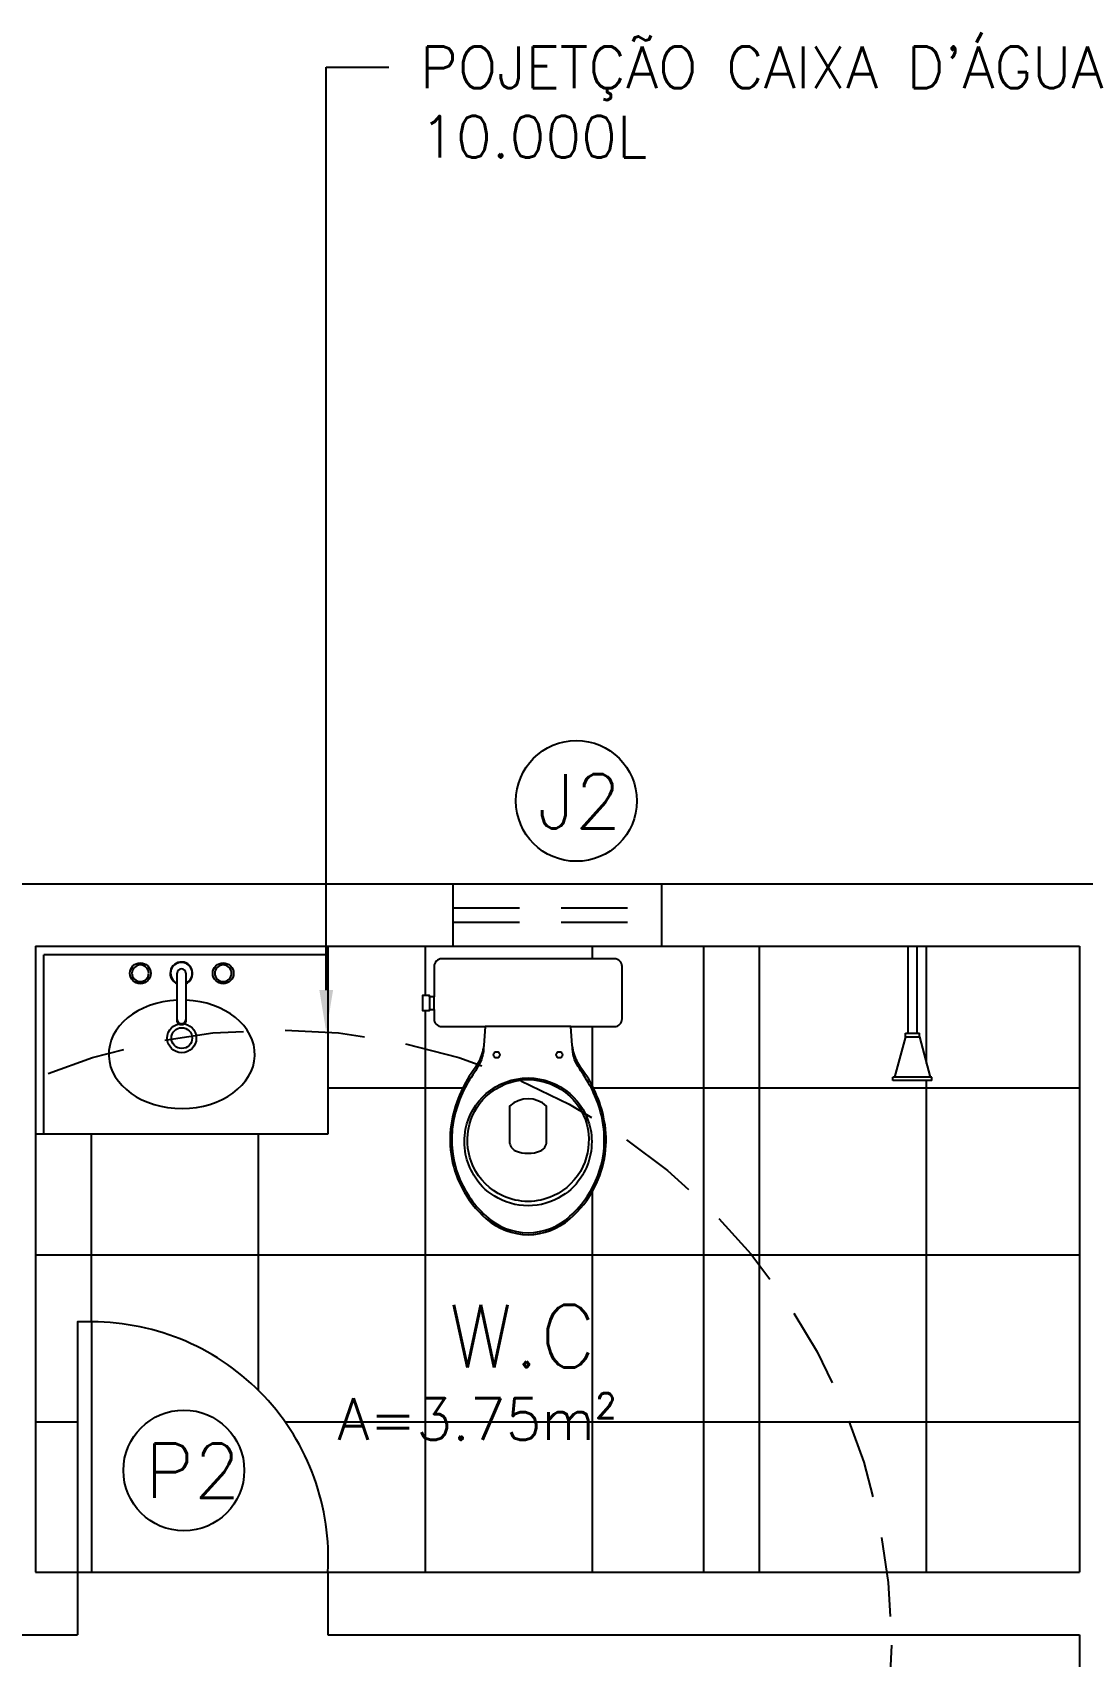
# Model space of a CAD drawing. Header units: millimetres. Extents: x 45003 to 46969, y 6653 to 6979.
# Drawn here: x 45053.859 to 45056.374, y 6719.758 to 6723.649 of the extents above; entities that cross this region are included whole.
import ezdxf
from ezdxf import colors
from ezdxf.entities.mleader import LeaderData, LeaderLine
from ezdxf.math import Vec2, Vec3

# ---------------------------------------------------------------- set-up
doc = ezdxf.new("R2010")
doc.units = ezdxf.units.MM
doc.linetypes.add('HIDDEN', pattern=[9.525, 6.35, -3.175])
for name, color, linetype in [('ARQ-ALVENARIA', 4, 'Continuous'), ('ARQ-COTAS', 30, 'Continuous'), ('ARQ-ESQ-01', 1, 'Continuous'), ('ARQ-ESQ-02', 2, 'Continuous'), ('ARQ-HACHURA', 253, 'Continuous'), ('ARQ-PENA-FINA-CINZA', 8, 'Continuous'), ('ARQ-PROJ-01', 1, 'HIDDEN'), ('ARQ-PÇ-HIDROSSAN', 7, 'Continuous'), ('ARQ-TEXTO2', 2, 'Continuous'), ('ARQ-TEXTO3', 3, 'Continuous')]:
    doc.layers.add(name, color=color, linetype=linetype)
doc.styles.add('ROMANS', font='romans.shx')
doc.styles.add('Romans_Anot', font='romans.shx')

# ---------------------------------------------------------------- blocks, each defined once
blk = doc.blocks.new('chuv-01-planta')
for p, q in [((-0.3216, -0.0467), (-0.3216, 0.0467)), ((-0.3216, 0.0467), (-0.3133, 0.0467)), ((-0.3133, -0.0467), (-0.3133, 0.0467)), ((-0.2167, 0.0167), (-0.3133, 0.0425)), ((-0.2167, 0.0167), (-0.2083, 0.0167)), ((-0.2167, 0.0167), (-0.2167, -0.0167)), ((-0.2083, 0.0167), (-0.2083, -0.0167)), ((0, 0.0106), (-0.2083, 0.0106)), ((0, 0.0106), (0, -0.0106)), ((-0.2167, -0.0167), (-0.3133, -0.0425)), ((-0.2167, -0.0167), (-0.2083, -0.0167)), ((0, -0.0106), (-0.2083, -0.0106)), ((-0.3216, -0.0467), (-0.3133, -0.0467))]:
    blk.add_line(p, q)
blk = doc.blocks.new('cx-ac-01-planta')
for points in [[(0.661, 0, 0.182004), (0.623, 0.1, 0.098298), (0.548, 0.159, 0.085166), (0.468, 0.1845, 0.08648), (0.388, 0.1825, 0.067868), (0.318, 0.1605, 0.06199), (0.261, 0.1265, -0.060779), (0.228, 0.1105, -0.023796), (0.208, 0.106), (0.1625, 0.1028), (0.1625, 0.207, 0.424217), (0.1435, 0.225), (0.121, 0.225), (0.091, 0.225), (0.018, 0.225, 0.418036), (0, 0.207), (0, 0), (0, -0.207, 0.418036), (0.018, -0.225), (0.091, -0.225), (0.091, -0.2365), (0.088, -0.2365), (0.088, -0.2525), (0.106, -0.2525), (0.124, -0.2525), (0.124, -0.2365), (0.121, -0.2365), (0.121, -0.225), (0.1435, -0.225, 0.424217), (0.1625, -0.207), (0.1625, -0.1028), (0.208, -0.106, -0.023796), (0.228, -0.1105, -0.060779), (0.261, -0.1265, 0.06199), (0.318, -0.1605, 0.067868), (0.388, -0.1825, 0.08648), (0.468, -0.1845, 0.085166), (0.548, -0.159, 0.098298), (0.623, -0.1, 0.182004)], [(0.2855, 0, -0.18052), (0.323, 0.1, -0.167158), (0.408, 0.1495, -0.1), (0.468, 0.1495, -0.096291), (0.518, 0.13, -0.13332), (0.568, 0.081, -0.150886), (0.5915, 0, -0.150886), (0.568, -0.081, -0.13332), (0.518, -0.13, -0.096291), (0.468, -0.1495, -0.1), (0.408, -0.1495, -0.167158), (0.323, -0.1, -0.18052)], [(0.2895, 0, -0.186957), (0.329, 0.1, -0.162455), (0.408, 0.143, -0.149476), (0.498, 0.1315, -0.171119), (0.568, 0.0605, -0.104122), (0.5815, 0, -0.104122), (0.568, -0.0605, -0.171119), (0.498, -0.1315, -0.149476), (0.408, -0.143, -0.162455), (0.329, -0.1, -0.186957)], [(0.46, 0.03, 0.276984), (0.438, 0.0445), (0.353, 0.0445, 0.393258), (0.353, -0.0445), (0.438, -0.0445, 0.276984), (0.46, -0.03, 0.2)]]:
    blk.add_lwpolyline(points, format="xyb", close=True)
blk.add_lwpolyline([(0.21, -0.1064, -0.148706), (0.258, -0.12, -0.01798), (0.278, -0.1325, 0.048524), (0.328, -0.16, 0.075808), (0.408, -0.1815, 0.05), (0.468, -0.1805, 0.109053), (0.568, -0.142, 0.065752), (0.617, -0.1, 0.186957), (0.6565, 0, 0.186957), (0.617, 0.1, 0.065752), (0.568, 0.142, 0.109053), (0.468, 0.1805, 0.05), (0.408, 0.1815, 0.075808), (0.328, 0.16, 0.048524), (0.278, 0.1325, -0.01798), (0.258, 0.12, -0.148706), (0.21, 0.1064, -0.148706)], format="xyb")
for points in [[(0.1625, 0.1028), (0.1625, 0), (0.1625, -0.1028)], [(0.121, -0.225), (0.091, -0.225)], [(0.091, -0.2365), (0.121, -0.2365)]]:
    blk.add_lwpolyline(points)
for centre in [(0.23, 0.075), (0.23, -0.075)]:
    blk.add_circle(centre, 0.0075)

msp = doc.modelspace()

# ---------------------------------------------------------------- hatches: boundary and pattern name
at = {"layer": 'ARQ-HACHURA'}
h = msp.add_hatch(dxfattribs=at)
h.set_pattern_fill('_USER', color=256, scale=0.4, double=1, pattern_type=0)
h.set_pattern_definition([(0, (0, -157.27984), (0, 0.4), []), (90, (0, -157.27984), (-0.4, 2e-17), [])])
h.paths.add_polyline_path([(45055.4665, 6721.4595), (45055.3665, 6721.4595), (45054.8665, 6721.4595), (45054.5665, 6721.4595), (45054.5665, 6721.0095), (45053.8665, 6721.0095), (45053.8665, 6719.9595), (45053.9665, 6719.9595), (45053.9665, 6720.5595), (45054.0015, 6720.5595, -0.431918), (45054.5665, 6719.9595), (45055.4665, 6719.9595)])
h.paths.add_polyline_path([(45054.887, 6720.8815, -0.085166), (45054.8615, 6720.9615, -0.08648), (45054.8635, 6721.0415, -0.067868), (45054.8855, 6721.1115, -0.06199), (45054.9195, 6721.1685, 0.060779), (45054.9355, 6721.2015, 0.023796), (45054.94, 6721.2215), (45054.9432, 6721.267), (45054.8394, 6721.267, -0.40428), (45054.821, 6721.2844), (45054.821, 6721.3085), (45054.8095, 6721.3085), (45054.8095, 6721.3055), (45054.7935, 6721.3055), (45054.7935, 6721.3235), (45054.7935, 6721.3415), (45054.8095, 6721.3415), (45054.821, 6721.3385), (45054.821, 6721.4115, -0.414559), (45054.8388, 6721.4295), (45055.046, 6721.4295), (45055.253, 6721.4295, -0.413869), (45055.271, 6721.4117), (45055.271, 6721.3385), (45055.271, 6721.3085), (45055.271, 6721.286, -0.424217), (45055.253, 6721.267), (45055.1488, 6721.267), (45055.152, 6721.2215, 0.023796), (45055.1565, 6721.2015, 0.060779), (45055.1725, 6721.1685, -0.06199), (45055.2065, 6721.1115, -0.067868), (45055.2285, 6721.0415, -0.08648), (45055.2305, 6720.9615, -0.085166), (45055.205, 6720.8815, -0.098298), (45055.146, 6720.8065, -0.182004), (45055.046, 6720.7685, -0.182004), (45054.946, 6720.8065, -0.098298)], flags=16)
h.paths.add_polyline_path([(45054.916, 6720.9115, -0.096291), (45054.8965, 6720.9615, -0.1), (45054.8965, 6721.0215, -0.167158), (45054.946, 6721.1065, -0.18052), (45055.046, 6721.144, -0.18052), (45055.146, 6721.1065, -0.167158), (45055.1955, 6721.0215, -0.1), (45055.1955, 6720.9615, -0.096291), (45055.176, 6720.9115, -0.13332), (45055.127, 6720.8615, -0.150886), (45055.046, 6720.838, -0.150886), (45054.965, 6720.8615, -0.13332)], flags=0)
h.paths.add_polyline_path([(45054.9145, 6720.9315, -0.149476), (45054.903, 6721.0215, -0.162455), (45054.946, 6721.1005, -0.186957), (45055.046, 6721.14, -0.186957), (45055.146, 6721.1005, -0.162455), (45055.189, 6721.0215, -0.149476), (45055.1775, 6720.9315, -0.171119), (45055.1065, 6720.8615, -0.104122), (45055.046, 6720.848, -0.104122), (45054.9855, 6720.8615, -0.171119)], flags=0)
h.paths.add_polyline_path([(45055.0015, 6720.9915), (45055.0015, 6721.0765, -0.393258), (45055.0905, 6721.0765), (45055.0905, 6720.9936, -0.299905), (45055.076, 6720.9695, -0.2), (45055.016, 6720.9695, -0.276984)], flags=0)
h.paths.add_polyline_path([(45054.9635, 6721.1995, -1), (45054.9785, 6721.1995, -1)], flags=0)
h.paths.add_polyline_path([(45055.1135, 6721.1995, -1), (45055.1285, 6721.1995, -1)], flags=0)
h.paths.add_polyline_path([(45056.3665, 6721.4595), (45055.9771, 6721.4595), (45055.9771, 6721.2511), (45055.9831, 6721.2511), (45055.9831, 6721.2428), (45056.009, 6721.1462), (45056.0132, 6721.1462), (45056.0132, 6721.1379), (45055.9198, 6721.1379), (45055.9198, 6721.1462), (45055.9239, 6721.1462), (45055.9498, 6721.2428), (45055.9498, 6721.2511), (45055.9559, 6721.2511), (45055.9559, 6721.4595), (45055.4665, 6721.4595), (45055.4665, 6719.9595), (45056.3665, 6719.9595)])
h.paths.add_polyline_path([(45054.5646, 6720.2265), (45055.3385, 6720.2265), (45055.3385, 6720.4015), (45054.5646, 6720.4015)], flags=24)
h.paths.add_polyline_path([(45054.8164, 6720.4129), (45055.2485, 6720.4129), (45055.2485, 6720.6379), (45054.8164, 6720.6379)], flags=24)

# ---------------------------------------------------------------- linework, layer by layer
at = {"layer": 'ARQ-ALVENARIA'}
for p, q in [((45051.4665, 6721.6095), (45054.8665, 6721.6095)), ((45054.8665, 6721.4595), (45054.8665, 6721.6095)), ((45055.3665, 6721.6095), (45058.9665, 6721.6095)), ((45055.3665, 6721.4595), (45055.3665, 6721.6095)), ((45053.8665, 6721.4595), (45054.8665, 6721.4595)), ((45053.8665, 6721.4595), (45053.8665, 6719.9595)), ((45055.3665, 6721.4595), (45056.3665, 6721.4595)), ((45056.3665, 6721.4595), (45056.3665, 6719.9595)), ((45053.8665, 6719.9595), (45053.9665, 6719.9595)), ((45053.9665, 6719.9595), (45053.9665, 6719.8095)), ((45054.5665, 6719.9595), (45056.3665, 6719.9595)), ((45054.5665, 6719.9595), (45054.5665, 6719.8095)), ((45053.7165, 6719.8095), (45053.9665, 6719.8095)), ((45054.5665, 6719.8095), (45056.3665, 6719.8095)), ((45056.3665, 6719.8095), (45056.3665, 6716.1095))]:
    msp.add_line(p, q, dxfattribs=at)
at = {"layer": 'ARQ-ESQ-01'}
for p, q in [((45054.8665, 6721.6095), (45055.3665, 6721.6095)), ((45054.8665, 6721.4595), (45055.3665, 6721.4595))]:
    msp.add_line(p, q, dxfattribs=at)
at = {"layer": 'ARQ-ESQ-01', "ltscale": 0.03}
for centre in [(45055.1617, 6721.8079), (45054.2215, 6720.2036)]:
    msp.add_circle(centre, 0.1447, dxfattribs=at)
at = {"layer": 'ARQ-ESQ-01'}
msp.add_arc((45054.0015, 6719.9935), 0.566, 356.5584, 90, dxfattribs=at)
at = {"layer": 'ARQ-ESQ-02'}
msp.add_lwpolyline([(45053.9665, 6719.9595), (45054.0015, 6719.9595), (45054.0015, 6720.5595), (45053.9665, 6720.5595)], close=True, dxfattribs=at)
at = {"layer": 'ARQ-PENA-FINA-CINZA'}
msp.add_line((45054.0015, 6719.9595), (45054.5665, 6719.9595), dxfattribs=at)
at = {"layer": 'ARQ-PROJ-01', "ltscale": 0.025}
for p, q in [((45054.8665, 6721.552), (45055.3665, 6721.552)), ((45054.8665, 6721.517), (45055.3665, 6721.517))]:
    msp.add_line(p, q, dxfattribs=at)
at = {"layer": 'ARQ-PROJ-01', "ltscale": 0.03}
msp.add_circle((45054.4415, 6719.7845), 1.475, dxfattribs=at)
at = {"layer": 'ARQ-PÇ-HIDROSSAN', "ltscale": 0.03}
for p, q in [((45054.5665, 6721.4395), (45053.8865, 6721.4395)), ((45053.8865, 6721.0095), (45053.8865, 6721.4395)), ((45054.5665, 6721.4595), (45054.5665, 6721.0095)), ((45054.5665, 6721.0095), (45053.8665, 6721.0095))]:
    msp.add_line(p, q, dxfattribs=at)
at = {"layer": 'ARQ-PÇ-HIDROSSAN'}
for p, q in [((45055.4665, 6721.4595), (45055.4665, 6719.9595)), ((45054.2055, 6721.2844), (45054.2055, 6721.3949)), ((45054.2261, 6721.3949), (45054.2261, 6721.2844)), ((45054.2055, 6721.283), (45054.2055, 6721.2844)), ((45054.2055, 6721.2812), (45054.2055, 6721.2823)), ((45054.2261, 6721.2844), (45054.2261, 6721.283)), ((45054.2261, 6721.2823), (45054.2261, 6721.2812))]:
    msp.add_line(p, q, dxfattribs=at)
for points in [[(45054.2055, 6721.2844, 0), (45054.2055, 6721.2844, 0)], [(45054.2055, 6721.2844, 0), (45054.2056, 6721.2826, 0), (45054.2061, 6721.2808, 0), (45054.2069, 6721.2792, 0), (45054.2079, 6721.2778, 0), (45054.2092, 6721.2765, 0), (45054.2107, 6721.2755, 0), (45054.2123, 6721.2747, 0), (45054.214, 6721.2743, 0), (45054.2158, 6721.2741, 0)], [(45054.2261, 6721.283, 0), (45054.226, 6721.2812, 0), (45054.2255, 6721.2795, 0), (45054.2247, 6721.2779, 0), (45054.2237, 6721.2764, 0), (45054.2224, 6721.2751, 0), (45054.221, 6721.2741, 0), (45054.2193, 6721.2734, 0), (45054.2176, 6721.2729, 0), (45054.2158, 6721.2727, 0), (45054.214, 6721.2729, 0), (45054.2123, 6721.2734, 0), (45054.2106, 6721.2741, 0), (45054.2092, 6721.2751, 0), (45054.2079, 6721.2764, 0), (45054.2069, 6721.2779, 0), (45054.2061, 6721.2795, 0), (45054.2056, 6721.2812, 0), (45054.2055, 6721.283, 0)], [(45054.2261, 6721.2812, 0), (45054.2259, 6721.2794, 0), (45054.2255, 6721.2777, 0), (45054.2247, 6721.2761, 0), (45054.2237, 6721.2746, 0), (45054.2224, 6721.2734, 0), (45054.221, 6721.2723, 0), (45054.2193, 6721.2716, 0), (45054.2176, 6721.2711, 0), (45054.2158, 6721.271, 0), (45054.214, 6721.2711, 0), (45054.2123, 6721.2716, 0), (45054.2106, 6721.2723, 0), (45054.2092, 6721.2734, 0), (45054.2079, 6721.2746, 0), (45054.2069, 6721.2761, 0), (45054.2061, 6721.2777, 0), (45054.2057, 6721.2794, 0), (45054.2055, 6721.2812, 0)], [(45054.2057, 6721.2807, 0), (45054.2063, 6721.279, 0), (45054.2071, 6721.2774, 0), (45054.2082, 6721.276, 0), (45054.2095, 6721.2748, 0), (45054.211, 6721.2738, 0), (45054.2127, 6721.2731, 0), (45054.2144, 6721.2727, 0), (45054.2158, 6721.2727, 0)], [(45054.2158, 6721.2741, 0), (45054.2176, 6721.2743, 0), (45054.2193, 6721.2747, 0), (45054.221, 6721.2755, 0), (45054.2224, 6721.2765, 0), (45054.2237, 6721.2778, 0), (45054.2247, 6721.2792, 0), (45054.2255, 6721.2809, 0), (45054.226, 6721.2826, 0), (45054.2261, 6721.2844, 0)], [(45054.2158, 6721.2727, 0), (45054.2176, 6721.2728, 0), (45054.2193, 6721.2733, 0), (45054.221, 6721.274, 0), (45054.2224, 6721.2751, 0), (45054.2237, 6721.2763, 0), (45054.2247, 6721.2778, 0), (45054.2255, 6721.2794, 0), (45054.2259, 6721.2807, 0)]]:
    msp.add_polyline3d(points, dxfattribs=at)
for centre in [(45054.1173, 6721.3949), (45054.3157, 6721.3949)]:
    msp.add_circle(centre, 0.025, dxfattribs=at)
at = {"layer": 'ARQ-PÇ-HIDROSSAN', "ltscale": 0.03}
for radius in [0.0349, 0.0249]:
    msp.add_circle((45054.2165, 6721.2395), radius, dxfattribs=at)
at = {"layer": 'ARQ-PÇ-HIDROSSAN'}
for centre, radius, start, end in [((45054.1173, 6721.3949), 0.02, 90, 0), ((45054.1173, 6721.3949), 0.02, 90, 270), ((45054.1173, 6721.3949), 0.02, 0, 90), ((45054.1173, 6721.3949), 0.02, 270, 0), ((45054.2157, 6721.3949), 0.027, 292.6883, 180), ((45054.2157, 6721.3949), 0.027, 180, 247.6771), ((45054.2157, 6721.3949), 0.026, 293.6074, 246.7721), ((45054.2158, 6721.3949), 0.0103, 0, 180), ((45054.3157, 6721.3949), 0.02, 90, 180), ((45054.3157, 6721.3949), 0.02, 180, 90), ((45054.3157, 6721.3949), 0.02, 180, 270), ((45054.3157, 6721.3949), 0.02, 270, 90)]:
    msp.add_arc(centre, radius, start, end, dxfattribs=at)
at = {"layer": 'ARQ-PÇ-HIDROSSAN', "ltscale": 0.03}
msp.add_ellipse((45054.2165, 6721.2008), major_axis=(-0.175, 0), ratio=0.742857, start_param=4.775358, end_param=10.940424, dxfattribs=at)

# ---------------------------------------------------------------- block references
at = {"layer": 'ARQ-PÇ-HIDROSSAN'}
for name, p, rotation in [('chuv-01-planta', (45055.9665, 6721.4595), 90.00000000000001), ('cx-ac-01-planta', (45055.046, 6721.4295), 270)]:
    msp.add_blockref(name, p, dxfattribs=dict(at, rotation=rotation))

# ---------------------------------------------------------------- texts
at = {"layer": 'ARQ-TEXTO2', "char_height": 0.13, "width": 0.199395, "attachment_point": 1, "style": 'ROMANS'}
for s, insert in [('J2', (45055.0689, 6721.8721)), ('P2', (45054.1287, 6720.2679))]:
    msp.add_mtext(s, dxfattribs=dict(at, insert=insert))
at = {"layer": 'ARQ-TEXTO2', "insert": (45054.5896, 6720.3765), "char_height": 0.1, "attachment_point": 1, "style": 'ROMANS'}
msp.add_mtext('A=3.75m²', dxfattribs=at)
at = {"layer": 'ARQ-TEXTO3', "insert": (45055.0324, 6720.5254), "char_height": 0.15, "attachment_point": 5, "style": 'ROMANS'}
msp.add_mtext('W.C', dxfattribs=at)

# ---------------------------------------------------------------- leaders
at = {"layer": 'ARQ-COTAS'}
ml = msp.add_multileader_mtext('Standard', dxfattribs=at)
ml.set_content("POJETÇÃO CAIXA D'ÁGUA \\P10.000L", color=2, style='Romans_Anot')
ml.set_leader_properties(color=256, linetype='ByLayer', lineweight=-1)
ml.build(insert=Vec2(0, 0))
ml.multileader.update_dxf_attribs({"dogleg_length": 0.3, "arrow_head_size": 0.1, "scale": 0.5})
ctx = ml.context
ctx.base_point, ctx.scale, ctx.char_height, ctx.arrow_head_size, ctx.landing_gap_size, ctx.plane_origin = Vec3(45054.7125, 6723.5661), 0.5, 0.1, 0.1, 0.075, Vec3(45054.5625, 6721.8707)
notes = []
notes.append((ctx, [(0, (1, 1, 0), (45054.5625, 6723.5661), (1, 0), 0.15, [(0, [(45054.5625, 6721.2545)], 0, [])])]))
ctx.mtext.insert, ctx.mtext.flow_direction = Vec3(45054.7875, 6723.6161), 5
for ctx, leaders in notes:
    for number, flags, end, landing, length, lines in leaders:
        leader = LeaderData()
        leader.index, (leader.has_last_leader_line, leader.has_dogleg_vector, leader.attachment_direction) = number, flags
        leader.last_leader_point, leader.dogleg_vector, leader.dogleg_length = Vec3(end), Vec3(landing), length
        for number, points, colour, breaks in lines:
            line = LeaderLine()
            line.index, line.vertices, line.color, line.breaks = number, Vec3.list(points), colors.encode_raw_color(colour), breaks
            leader.lines.append(line)
        ctx.leaders.append(leader)

doc.saveas('drawing.dxf')
